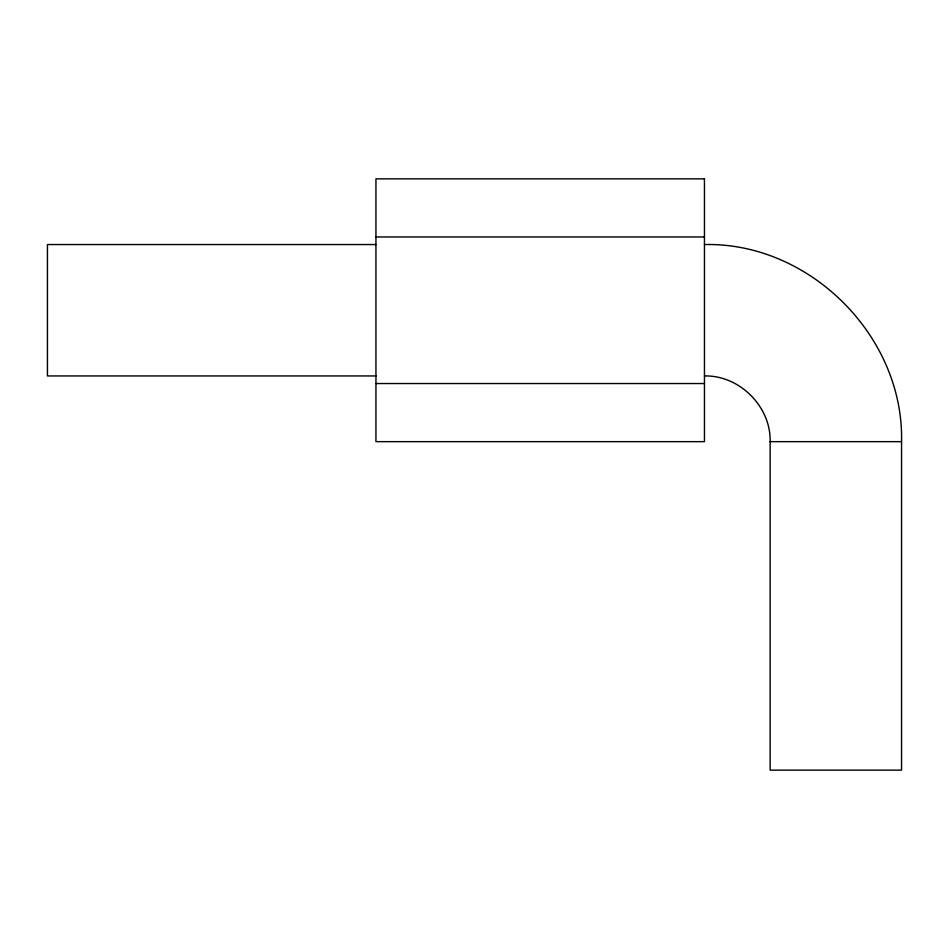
<?xml version="1.0" encoding="UTF-8"?>
<svg xmlns="http://www.w3.org/2000/svg" width="949" height="949" viewBox="0 0 949 949"><rect width="100%" height="100%" fill="white"/><g stroke="black" fill="none" stroke-linecap="round" stroke-linejoin="round"><path stroke-width="1.42" d="M375.946 236.965L704.455 236.965M375.946 244.545L47.45 244.545L47.45 375.946L375.946 375.946M375.946 383.538L704.455 383.538M770.149 441.653L901.55 441.653L901.55 770.149L770.149 770.149L770.149 441.653C770.968 406.54 739.556 375.14 704.455 375.946M704.455 244.545C809.758 242.137 903.982 336.314 901.55 441.653M704.455 178.851L375.946 178.851L375.946 441.653L704.455 441.653L704.455 178.851"/></g></svg>
